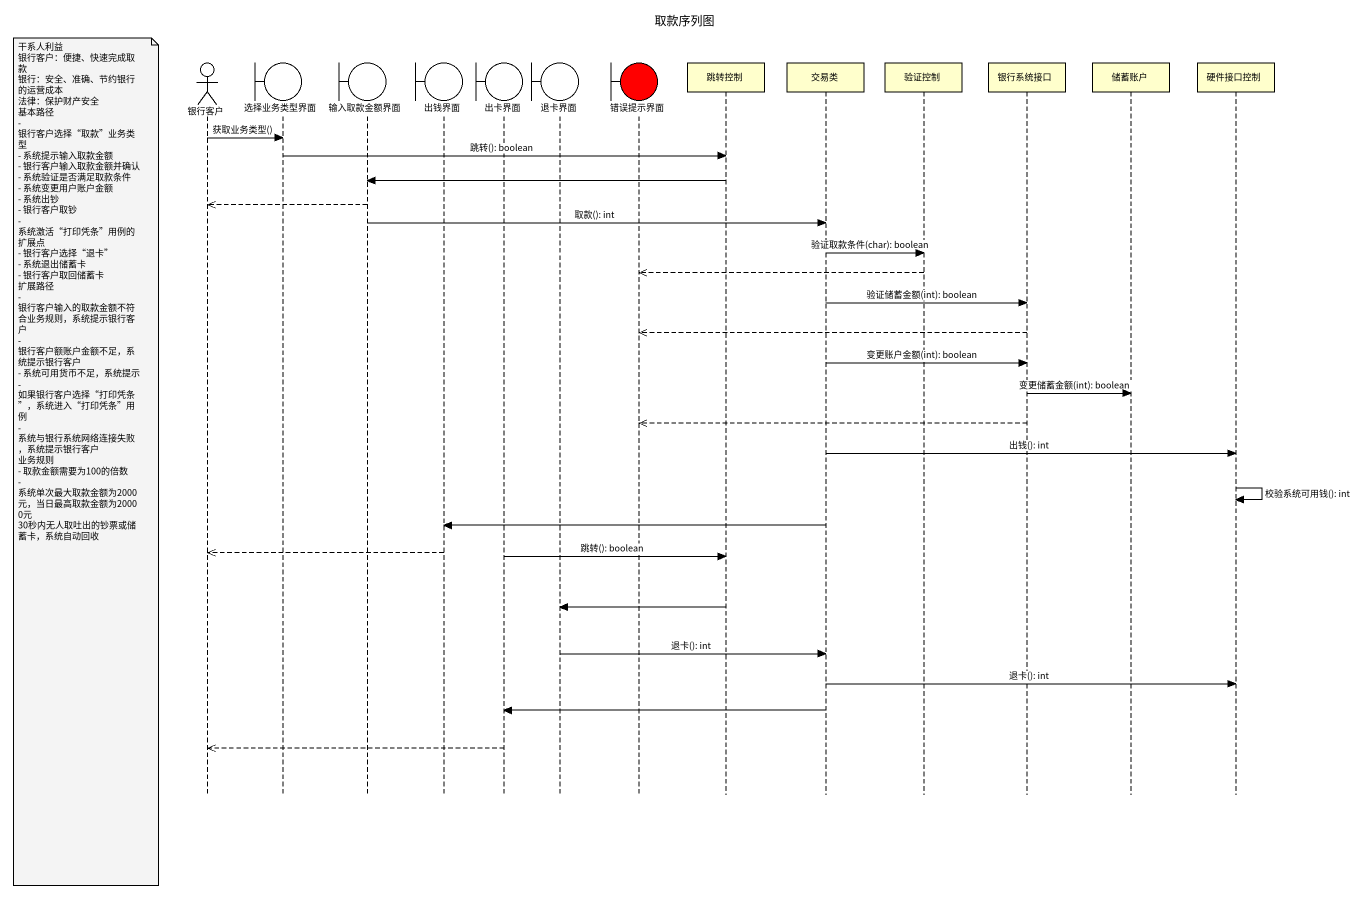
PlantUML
@startuml
title 取款序列图
hide footbox
actor 银行客户
boundary 选择业务类型界面
boundary 输入取款金额界面
boundary 出钱界面
boundary 出卡界面
boundary 退卡界面
boundary 错误提示界面 #FF0000
participant 跳转控制
participant 交易类
participant 验证控制
participant 银行系统接口
participant 储蓄账户
participant 硬件接口控制

银行客户 -> 选择业务类型界面 : 获取业务类型()
选择业务类型界面 -> 跳转控制 : 跳转(): boolean
跳转控制 -> 输入取款金额界面
输入取款金额界面 -->> 银行客户
输入取款金额界面 -> 交易类 : 取款(): int
交易类 -> 验证控制 : 验证取款条件(char): boolean
验证控制 -->> 错误提示界面
交易类 -> 银行系统接口 : 验证储蓄金额(int): boolean
银行系统接口 -->> 错误提示界面
交易类 -> 银行系统接口 : 变更账户金额(int): boolean
银行系统接口 -> 储蓄账户 : 变更储蓄金额(int): boolean
银行系统接口 -->> 错误提示界面
交易类 -> 硬件接口控制 : 出钱(): int
note left of 银行客户
  干系人利益
  银行客户：便捷、快速完成取款
  银行：安全、准确、节约银行的运营成本
  法律：保护财产安全
  基本路径
  - 银行客户选择“取款”业务类型
  - 系统提示输入取款金额
  - 银行客户输入取款金额并确认
  - 系统验证是否满足取款条件
  - 系统变更用户账户金额
  - 系统出钞
  - 银行客户取钞
  - 系统激活“打印凭条”用例的扩展点
  - 银行客户选择“退卡”
  - 系统退出储蓄卡
  - 银行客户取回储蓄卡
  扩展路径
  - 银行客户输入的取款金额不符合业务规则，系统提示银行客户
  - 银行客户额账户金额不足，系统提示银行客户
  - 系统可用货币不足，系统提示
  - 如果银行客户选择“打印凭条”，系统进入“打印凭条”用例
  - 系统与银行系统网络连接失败，系统提示银行客户
  业务规则
  - 取款金额需要为100的倍数
  - 系统单次最大取款金额为2000元，当日最高取款金额为20000元
  30秒内无人取吐出的钞票或储蓄卡，系统自动回收
end note
硬件接口控制 -> 硬件接口控制 : 校验系统可用钱(): int
交易类 -> 出钱界面
出钱界面 -->> 银行客户
出卡界面 -> 跳转控制 : 跳转(): boolean
跳转控制 -> 退卡界面
退卡界面 -> 交易类 : 退卡(): int
交易类 -> 硬件接口控制 : 退卡(): int
交易类 -> 出卡界面
出卡界面 -->> 银行客户
@enduml
